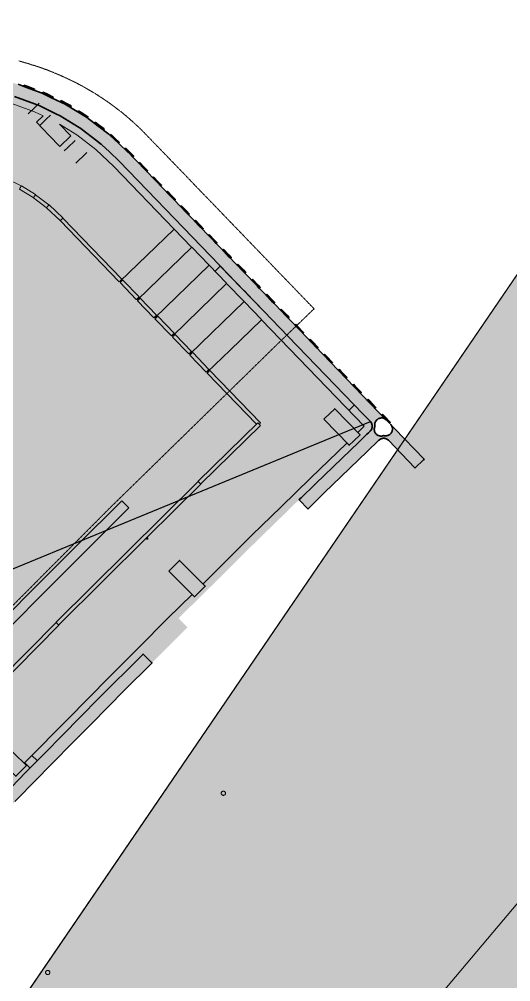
# Model space of a CAD drawing. Header units: millimetres. Extents: x -100577 to 287200, y -212120 to 238461.
# Drawn here: x 34337 to 40187, y 46189 to 57659 of the extents above; entities that cross this region are included whole.
import ezdxf

# ---------------------------------------------------------------- set-up
doc = ezdxf.new("R2010")
doc.units = ezdxf.units.MM
doc.linetypes.add('PHANTOM', pattern=[6.35, 3.175, -0.635, 0.635, -0.635, 0.635, -0.635])
for name, color, linetype, lineweight in [('01_切断（構造・壁）', 7, 'Continuous', 35), ('02_切断（家具）', 8, 'Continuous', 18), ('06_部屋の色', 8, 'Continuous', 0), ('10_見えがかり', 7, 'Continuous', 13), ('11_見えがかり（家具）', 8, 'Continuous', 9), ('20_上部（屋根の外形・梁）', 8, 'PHANTOM', 9), ('30_敷地・外構', 8, 'Continuous', 9), ('50_寸法', 3, 'Continuous', 9)]:
    doc.layers.add(name, color=color, linetype=linetype, lineweight=lineweight)

msp = doc.modelspace()

# ---------------------------------------------------------------- hatches: boundary and pattern name
at = {"layer": '01_切断（構造・壁）'}
for points in [[(23033, 56799), (23037, 56800), (23285, 56887), (23314, 56897), (23318, 56898), (23347, 56906), (23603, 56968), (23607, 56969), (23867, 57007), (23867, 57007), (23867, 57007), (23898, 57011), (23902, 57012), (23926, 57013), (24197, 57026), (24199, 57026), (24773, 57026), (24773, 57026), (30223, 57025), (31007, 57025), (31007, 57025), (31024, 57025), (31024, 57025), (31024, 57025), (31056, 57025), (31056, 57025), (31056, 57025), (31056, 57025), (31085, 57025), (31085, 57025), (31085, 57025), (31112, 57025), (31112, 57025), (31137, 57025), (31137, 57025), (31137, 57025), (31160, 57025), (31182, 57025), (31182, 57025), (31182, 57025), (31220, 57025), (31220, 57025), (31220, 57025), (31465, 57025), (31657, 57025), (31660, 57025), (31662, 57025), (31662, 57024), (31668, 57018), (31674, 57013), (31680, 57009), (31687, 57005), (31695, 57002), (31702, 57000), (31710, 56998), (31718, 56998), (31726, 56998), (31733, 56998), (31741, 57000), (31749, 57002), (31756, 57005), (31763, 57009), (31769, 57013), (31775, 57018), (31781, 57024), (31782, 57025), (31784, 57025), (31931, 57025), (31931, 57025), (31931, 57025), (32590, 57025), (32590, 57025), (32590, 57025), (33001, 57025), (33332, 57025), (33332, 57025), (33332, 57025), (33398, 57025), (33400, 57024), (33502, 57019), (33502, 57019), (33504, 57019), (33504, 57019), (33505, 57019), (33505, 57019), (33506, 57019), (33506, 57019), (33506, 57019), (33508, 57019), (33508, 57019), (33517, 57019), (33517, 57019), (33519, 57019), (33519, 57019), (33521, 57018), (33521, 57018), (33521, 57018), (33523, 57018), (33524, 57017), (33529, 57011), (33535, 57006), (33541, 57002), (33548, 56997), (33555, 56994), (33563, 56991), (33570, 56990), (33578, 56988), (33586, 56988), (33594, 56988), (33601, 56989), (33609, 56991), (33616, 56994), (33623, 56997), (33630, 57001), (33637, 57006), (33642, 57011), (33643, 57012), (33645, 57012), (33650, 57012), (33708, 57009), (33712, 57009), (33918, 56977), (34016, 56962), (34020, 56962), (34116, 56937), (34318, 56885), (34322, 56884), (34423, 56847), (34610, 56778), (34614, 56776), (34721, 56724), (34891, 56642), (34894, 56640), (35006, 56571), (35156, 56478), (35159, 56476), (35274, 56389), (35403, 56289), (35406, 56287), (35521, 56179), (35631, 56076), (35632, 56074), (36267, 55416), (36267, 55416), (37580, 54052), (38138, 53473), (38138, 53473), (38706, 52883), (38700, 52888), (38694, 52893), (38688, 52897), (38681, 52900), (38674, 52903), (38666, 52905), (38659, 52907), (38651, 52907), (38643, 52907), (38636, 52906), (38628, 52905), (38621, 52902), (38614, 52899), (38607, 52896), (38600, 52891), (38594, 52887), (38589, 52881), (38584, 52875), (38580, 52869), (38576, 52862), (38573, 52855), (38571, 52847), (38569, 52840), (38568, 52832), (38568, 52825), (38569, 52817), (38570, 52809), (38571, 52807), (38571, 52806), (38568, 52800), (38566, 52792), (38564, 52785), (38563, 52777), (38563, 52769), (38564, 52761), (38565, 52754), (38567, 52746), (38570, 52739), (38574, 52732), (38578, 52725), (38583, 52719), (38588, 52713), (38594, 52708), (38601, 52704), (38608, 52700), (38615, 52697), (38622, 52694), (38630, 52693), (38638, 52692), (38646, 52692), (38653, 52692), (38661, 52694), (38669, 52696), (38674, 52698), (38675, 52699), (38678, 52698), (38686, 52696), (38694, 52695), (38702, 52695), (38710, 52696), (38717, 52697), (38725, 52700), (38733, 52703), (38740, 52706), (38746, 52711), (38752, 52716), (38758, 52721), (38763, 52728), (38768, 52734), (38771, 52741), (38774, 52749), (38777, 52756), (38778, 52764), (38779, 52772), (38779, 52780), (38778, 52788), (38776, 52796), (38773, 52804), (38770, 52811), (38766, 52818), (38762, 52824), (38756, 52831), (38768, 52819), (38768, 52819), (38768, 52819), (38789, 52797), (38789, 52797), (38803, 52782), (39155, 52417), (39156, 52415), (39155, 52414), (39150, 52410), (39049, 52313), (39048, 52312), (39047, 52313), (38731, 52641), (38725, 52646), (38719, 52651), (38712, 52655), (38705, 52659), (38698, 52661), (38690, 52663), (38682, 52665), (38675, 52665), (38667, 52665), (38659, 52664), (38651, 52662), (38644, 52660), (38637, 52656), (38630, 52652), (38623, 52648), (38617, 52643), (38596, 52622), (38596, 52622), (38596, 52622), (38495, 52524), (38495, 52524), (38495, 52524), (38479, 52508), (38066, 52111), (38066, 52111), (37970, 52018), (37970, 52018), (37902, 51951), (37774, 51826), (37773, 51824), (37772, 51826), (37674, 51926), (37670, 51930), (37668, 51932), (37670, 51933), (37670, 51933), (37670, 51933), (37678, 51942), (37678, 51942), (37691, 51954), (37691, 51954), (37691, 51954), (37855, 52116), (37855, 52116), (37865, 52125), (37865, 52126), (38279, 52523), (38374, 52616), (38475, 52713), (38475, 52713), (38492, 52729), (38492, 52729), (38492, 52729), (38503, 52740), (38506, 52743), (38506, 52743), (38514, 52751), (38519, 52757), (38524, 52763), (38528, 52770), (38532, 52777), (38534, 52784), (38536, 52792), (38538, 52799), (38538, 52807), (38538, 52815), (38537, 52823), (38535, 52830), (38533, 52838), (38529, 52845), (38525, 52852), (38521, 52858), (38516, 52864), (38434, 52949), (38434, 52949), (38430, 52953), (38430, 52953), (38430, 52953), (37537, 53880), (37537, 53880), (37537, 53880), (37148, 54285), (37114, 54319), (37114, 54319), (37016, 54422), (37015, 54423), (37015, 54423), (36726, 54723), (36722, 54726), (36722, 54726), (36719, 54730), (36719, 54730), (36719, 54730), (35859, 55623), (35528, 55967), (35525, 55969), (35411, 56077), (35411, 56077), (35411, 56077), (35320, 56162), (35320, 56162), (35320, 56162), (35316, 56165), (35311, 56171), (35304, 56176), (35262, 56209), (35075, 56351), (35069, 56356), (35030, 56380), (34824, 56507), (34816, 56511), (34781, 56528), (34557, 56637), (34550, 56640), (34518, 56652), (34279, 56740), (34271, 56742), (34243, 56749), (33992, 56814), (33984, 56815), (33959, 56819), (33699, 56859), (33691, 56860), (33668, 56861), (33668, 56861), (33668, 56861), (33640, 56862), (33640, 56862), (33640, 56862), (33638, 56862), (33636, 56863), (33635, 56863), (33630, 56869), (33624, 56875), (33618, 56879), (33611, 56883), (33604, 56887), (33596, 56889), (33589, 56891), (33581, 56892), (33573, 56893), (33565, 56892), (33558, 56891), (33550, 56889), (33542, 56887), (33535, 56883), (33529, 56879), (33522, 56875), (33517, 56869), (33516, 56869), (33514, 56869), (33506, 56869), (33398, 56874), (33394, 56875), (33329, 56875), (33329, 56875), (33329, 56875), (33196, 56875), (32998, 56875), (32998, 56875), (32587, 56875), (31967, 56875), (31967, 56875), (31967, 56875), (31784, 56875), (31782, 56875), (31781, 56876), (31775, 56881), (31769, 56886), (31763, 56891), (31756, 56894), (31749, 56897), (31741, 56900), (31733, 56901), (31726, 56902), (31718, 56902), (31710, 56901), (31702, 56900), (31695, 56897), (31687, 56894), (31680, 56891), (31674, 56886), (31668, 56881), (31662, 56876), (31662, 56875), (31660, 56875), (31621, 56875), (31579, 56875), (31567, 56875), (31545, 56875), (31514, 56875), (31509, 56875), (31507, 56875), (31504, 56875), (31500, 56875), (31497, 56875), (31493, 56875), (31489, 56875), (31485, 56875), (31483, 56875), (31479, 56875), (31472, 56875), (25642, 56876), (25642, 56876), (24776, 56876), (24203, 56876), (24199, 56876), (24177, 56875), (23918, 56862), (23911, 56862), (23665, 56826), (23665, 56826), (23665, 56826), (23638, 56822), (23630, 56821), (23388, 56761), (23362, 56755), (23355, 56753), (23119, 56670), (23095, 56662), (23088, 56659), (22861, 56554), (22837, 56543), (22830, 56540), (22615, 56414), (22592, 56401), (22586, 56396), (22570, 56385), (22362, 56235), (22356, 56230), (22341, 56217), (22149, 56048), (22143, 56043), (22129, 56028), (21955, 55842), (21950, 55836), (21937, 55820), (21781, 55618), (21777, 55612), (21766, 55594), (21627, 55373), (21625, 55370), (21581, 55292), (21581, 55292), (21563, 55261), (21562, 55259), (21561, 55258), (21513, 55202), (21492, 55179), (21491, 55178), (21407, 55077), (21374, 55037), (21371, 55033), (21294, 54929), (21263, 54885), (21261, 54883), (21127, 54686), (21127, 54686), (20791, 54194), (20791, 54194), (20736, 54112), (20736, 54112), (20736, 54112), (20517, 53791), (20517, 53791), (20511, 53781), (18164, 50339), (17056, 48714), (17056, 48714), (17056, 48714), (16960, 48573), (16960, 48573), (16960, 48573), (15856, 46953), (15856, 46953), (15760, 46812), (15760, 46812), (15760, 46812), (12337, 41789), (11223, 40155), (11223, 40155), (11126, 40013), (11126, 40013), (11126, 40013), (11036, 39882), (11035, 39879), (11002, 39828), (10936, 39723), (10933, 39718), (10905, 39667), (10846, 39558), (10843, 39554), (10819, 39502), (10767, 39389), (10765, 39384), (10745, 39332), (10699, 39214), (10697, 39209), (10681, 39157), (10643, 39035), (10642, 39030), (10638, 39015), (10638, 39015), (10638, 39015), (10634, 38996), (10634, 38996), (10634, 38996), (10633, 38994), (10633, 38992), (10631, 38993), (10559, 39006), (10489, 39027), (10487, 39027), (10487, 39029), (10497, 39068), (10498, 39072), (10498, 39074), (10516, 39132), (10556, 39260), (10557, 39262), (10579, 39320), (10627, 39444), (10628, 39446), (10654, 39503), (10710, 39622), (10711, 39625), (10741, 39680), (10804, 39795), (10806, 39798), (10840, 39851), (10910, 39962), (10911, 39964), (11001, 40097), (11001, 40097), (11001, 40097), (11098, 40239), (11098, 40239), (12212, 41873), (15637, 46897), (15637, 46897), (15637, 46897), (15732, 47037), (15733, 47038), (15733, 47038), (16837, 48658), (16837, 48658), (16837, 48658), (16929, 48794), (16933, 48799), (16933, 48799), (18040, 50424), (20264, 53686), (20264, 53686), (20384, 53862), (20388, 53868), (20388, 53868), (20603, 54184), (20613, 54198), (20613, 54198), (20613, 54198), (20664, 54273), (20669, 54280), (20669, 54280), (21004, 54772), (21004, 54772), (21139, 54970), (21140, 54971), (21220, 55081), (21253, 55126), (21255, 55128), (21341, 55232), (21377, 55275), (21378, 55276), (21421, 55325), (21434, 55340), (21439, 55346), (21443, 55353), (21480, 55418), (21480, 55418), (21480, 55418), (21496, 55447), (21496, 55448), (21497, 55449), (21511, 55470), (21655, 55699), (21657, 55702), (21671, 55721), (21837, 55935), (21839, 55938), (21855, 55955), (22040, 56152), (22043, 56155), (22061, 56171), (22264, 56349), (22267, 56352), (22286, 56365), (22505, 56523), (22509, 56526), (22739, 56660), (22739, 56660), (22739, 56660), (22763, 56674), (22766, 56676), (23006, 56786)], [(34393, 56874), (34438, 56857), (34519, 56827), (34516, 56819), (34514, 56813), (34433, 56843), (34387, 56860), (34391, 56869)], [(34618, 56791), (34665, 56768), (34739, 56732), (34736, 56724), (34733, 56719), (34658, 56755), (34611, 56778), (34615, 56786)], [(34835, 56689), (34884, 56662), (34953, 56625), (34949, 56618), (34946, 56612), (34877, 56649), (34828, 56676), (34832, 56684)], [(35041, 56567), (35092, 56535), (35155, 56496), (35151, 56490), (35148, 56484), (35084, 56523), (35033, 56554), (35037, 56561)], [(35240, 56433), (35291, 56394), (35347, 56351), (35342, 56345), (35338, 56339), (35282, 56382), (35231, 56422), (35235, 56428)], [(35429, 56286), (35480, 56238), (35527, 56193), (35523, 56188), (35517, 56183), (35469, 56227), (35419, 56275), (35424, 56280)], [(35604, 56123), (35656, 56071), (35700, 56028), (35695, 56023), (35689, 56017), (35646, 56061), (35594, 56113), (35599, 56118)], [(35771, 55952), (35824, 55896), (35865, 55855), (35860, 55851), (35854, 55844), (35814, 55886), (35760, 55942), (35765, 55946)], [(35936, 55780), (35992, 55722), (36030, 55683), (36026, 55679), (36019, 55673), (35982, 55712), (35926, 55770), (35930, 55774)], [(36102, 55608), (36160, 55548), (36196, 55511), (36192, 55507), (36185, 55501), (36149, 55538), (36091, 55598), (36095, 55602)], [(36268, 55437), (36327, 55374), (36361, 55339), (36357, 55336), (36350, 55329), (36317, 55364), (36257, 55426), (36261, 55430)], [(36433, 55265), (36495, 55201), (36527, 55167), (36523, 55164), (36516, 55157), (36484, 55190), (36422, 55254), (36426, 55258)], [(36599, 55093), (36662, 55027), (36692, 54996), (36689, 54992), (36681, 54985), (36651, 55017), (36588, 55082), (36591, 55086)], [(36767, 54917), (36832, 54851), (36861, 54820), (36858, 54817), (36850, 54810), (36821, 54840), (36757, 54907), (36760, 54910)], [(36939, 54739), (37005, 54671), (37033, 54642), (37030, 54638), (37022, 54631), (36994, 54660), (36929, 54728), (36932, 54731)], [(37112, 54560), (37179, 54491), (37205, 54463), (37202, 54460), (37194, 54452), (37168, 54480), (37101, 54550), (37104, 54553)], [(37284, 54381), (37352, 54311), (37377, 54284), (37374, 54281), (37367, 54274), (37341, 54300), (37273, 54371), (37276, 54374)], [(37456, 54203), (37525, 54131), (37549, 54105), (37547, 54103), (37539, 54095), (37514, 54121), (37445, 54192), (37448, 54195)], [(37628, 54024), (37698, 53951), (37722, 53927), (37719, 53924), (37711, 53916), (37687, 53941), (37617, 54013), (37620, 54016)], [(37800, 53845), (37822, 53822), (37894, 53748), (37891, 53745), (37883, 53737), (37812, 53811), (37789, 53835), (37792, 53837)], [(37972, 53666), (37994, 53644), (38066, 53569), (38063, 53567), (38055, 53559), (37983, 53634), (37961, 53656), (37964, 53658)], [(38144, 53488), (38165, 53466), (38238, 53390), (38235, 53388), (38227, 53380), (38154, 53456), (38133, 53477), (38136, 53480)], [(38316, 53309), (38337, 53288), (38410, 53212), (38408, 53209), (38399, 53201), (38326, 53278), (38306, 53299), (38308, 53301)], [(38488, 53130), (38508, 53110), (38582, 53033), (38580, 53031), (38571, 53023), (38497, 53099), (38478, 53120), (38480, 53122)], [(37962, 52893), (37971, 52902), (38092, 53018), (38393, 52707), (38314, 52631), (38263, 52582)], [(38661, 52952), (38680, 52932), (38754, 52854), (38752, 52852), (38743, 52844), (38669, 52921), (38650, 52941), (38652, 52943)], [(36118, 51083), (36136, 51101), (36246, 51210), (36551, 50903), (36473, 50826), (36423, 50776)], [(32312, 46506), (32312, 46506), (32478, 46678), (32478, 46678), (32494, 46696), (32765, 46982), (32828, 47048), (33218, 47451), (33309, 47544), (33705, 47957), (33797, 48053), (34085, 48345), (34152, 48414), (34416, 48686), (34416, 48686), (34440, 48711), (34442, 48713), (34442, 48713), (34477, 48749), (34513, 48786), (34550, 48823), (34550, 48823), (34550, 48823), (34943, 49219), (34943, 49219), (34976, 49253), (35375, 49658), (35483, 49768), (35596, 49880), (35810, 50094), (35911, 49993), (35917, 49988), (35908, 49979), (35589, 49662), (35191, 49257), (35083, 49147), (35050, 49114), (35050, 49114), (34657, 48718), (34657, 48718), (34584, 48644), (34549, 48608), (34549, 48608), (34549, 48608), (34285, 48336), (34285, 48336), (34259, 48309), (33972, 48016), (33905, 47948), (33509, 47536), (33417, 47440), (33027, 47038), (32936, 46944), (32654, 46647), (32589, 46577), (32575, 46563), (32575, 46563), (32575, 46563), (32559, 46546), (32559, 46546), (32559, 46546), (32536, 46522), (32536, 46522), (32480, 46464), (32479, 46464), (32479, 46464), (32272, 46247), (32169, 46345), (32163, 46350), (32246, 46437), (32246, 46437), (32294, 46487), (32302, 46495), (32302, 46495), (32302, 46495), (32312, 46506)], [(33987, 48940), (34046, 49000), (34113, 49069), (34423, 48765), (34368, 48709), (34297, 48637)]]:
    msp.add_hatch(color=7, dxfattribs=at).paths.add_polyline_path(points)
at = {"layer": '02_切断（家具）'}
msp.add_hatch(color=8, dxfattribs=at).paths.add_polyline_path([(35867, 51467), (35867, 51466), (35867, 51466), (35866, 51466), (35866, 51465), (35865, 51465), (35865, 51464), (35864, 51464), (35864, 51464), (35863, 51463), (35863, 51463), (35862, 51463), (35861, 51463), (35860, 51463), (35860, 51463), (35859, 51462), (35859, 51462), (35858, 51463), (35857, 51463), (35856, 51463), (35856, 51463), (35855, 51463), (35855, 51463), (35854, 51464), (35854, 51464), (35853, 51464), (35853, 51465), (35852, 51465), (35852, 51465), (35851, 51466), (35851, 51466), (35850, 51467), (35850, 51467), (35850, 51468), (35850, 51469), (35849, 51470), (35849, 51470), (35849, 51471), (35849, 51471), (35849, 51472), (35849, 51473), (35849, 51474), (35849, 51474), (35849, 51475), (35849, 51475), (35850, 51476), (35850, 51477), (35850, 51477), (35850, 51478), (35851, 51478), (35851, 51479), (35852, 51479), (35852, 51480), (35853, 51480), (35853, 51480), (35854, 51481), (35854, 51481), (35855, 51482), (35855, 51482), (35856, 51482), (35856, 51482), (35857, 51482), (35858, 51482), (35859, 51482), (35859, 51482), (35860, 51482), (35860, 51482), (35861, 51482), (35862, 51482), (35863, 51482), (35863, 51482), (35864, 51481), (35864, 51481), (35865, 51480), (35865, 51480), (35866, 51480), (35866, 51479), (35867, 51479), (35867, 51479), (35867, 51478), (35867, 51477), (35868, 51477), (35868, 51476), (35868, 51475), (35869, 51475), (35869, 51474), (35869, 51474), (35869, 51473), (35869, 51472), (35869, 51471), (35869, 51471), (35868, 51470), (35868, 51470), (35868, 51469), (35868, 51468), (35867, 51467)])
at = {"layer": '06_部屋の色', "true_color": 0xf6e3a4}
h = msp.add_hatch(color=8, dxfattribs=at)
h.paths.add_polyline_path([(15896, 43200), (16235, 43604), (16574, 44007), (14846, 45468), (18009, 50107), (18205, 50396), (18097, 50493), (18091, 50498), (18271, 50762), (18385, 50660), (18570, 50930), (18461, 51027), (18455, 51033), (18636, 51297), (18750, 51194), (18784, 51244), (18815, 51290), (20030, 53073), (19923, 53171), (19917, 53177), (20097, 53442), (20203, 53344), (20210, 53338), (20396, 53609), (20289, 53708), (20283, 53714), (20464, 53979), (20576, 53875), (20596, 53903), (21235, 54841), (21264, 54883), (21360, 55015), (21374, 55034), (21378, 55039), (21483, 55165), (21493, 55177), (21562, 55255), (21564, 55258), (21626, 55368), (21628, 55371), (21628, 55371), (21630, 55374), (21780, 55614), (21783, 55617), (21954, 55838), (21956, 55841), (22147, 56044), (22151, 56047), (22360, 56231), (22364, 56234), (22590, 56397), (22592, 56398), (22798, 56519), (22835, 56540), (23052, 56640), (23092, 56659), (23318, 56738), (23359, 56752), (23592, 56809), (23634, 56819), (23871, 56854), (23914, 56860), (23915, 56860), (23919, 56860), (24201, 56874), (24257, 56874), (26592, 56874), (26592, 57022), (26592, 57026), (30188, 57025), (30188, 56879), (30188, 56873), (30228, 56873), (30240, 56873), (33348, 56873), (33387, 56873), (33389, 56873), (33395, 56873), (33397, 56872), (33399, 56872), (33400, 56872), (33695, 56857), (33699, 56857), (33988, 56813), (33992, 56812), (34275, 56739), (34279, 56738), (34553, 56637), (34556, 56635), (34819, 56508), (34822, 56506), (35071, 56352), (35074, 56350), (35306, 56172), (35307, 56171), (35519, 55973), (35525, 55967), (35546, 55945), (35551, 55940), (35595, 55894), (35766, 55717), (38202, 53187), (38521, 52856), (38555, 52820), (38568, 52807), (38566, 52805), (38459, 52701), (38562, 52595), (38565, 52592), (38479, 52508), (37970, 52018), (37918, 51967), (37818, 52069), (37812, 52076), (37808, 52072), (37808, 52072), (37807, 52071), (37804, 52068), (37517, 51786), (37176, 51454), (37174, 51452), (37168, 51446), (36677, 50959), (36667, 50948), (36233, 50521), (36337, 50416), (36341, 50413), (36277, 50350), (35928, 49999), (35577, 49650), (35093, 49157), (34928, 48991), (34820, 49097), (34476, 48751), (34470, 48744), (34288, 48557), (34393, 48454), (34397, 48451), (34245, 48294), (33905, 47948), (33417, 47440), (32936, 46944), (32589, 46577), (32517, 46502), (32412, 46602), (32407, 46607), (32195, 46387), (32302, 46285), (32305, 46282), (32253, 46228), (31771, 45714), (31296, 45212), (31070, 44968), (30964, 45067), (30958, 45071), (30845, 44949), (30842, 44945), (30517, 44599), (30512, 44594), (30510, 44591), (30505, 44586), (30504, 44585), (30047, 44086), (30043, 44082), (29562, 43562), (29552, 43551), (29245, 43211), (29238, 43204), (28897, 42831), (28436, 42317), (28427, 42307), (28427, 42307), (28426, 42306), (27968, 41800), (27963, 41793), (27646, 41435), (27641, 41430), (27309, 41058), (27304, 41052), (26847, 40530), (26840, 40522), (26383, 40004), (26211, 39806), (26324, 39708), (26326, 39706), (26180, 39537), (25848, 39157), (25390, 38621), (24939, 38098), (24626, 37728), (24364, 37421), (23375, 38258), (23066, 38519), (23564, 39106), (24077, 39706), (24579, 40289), (25084, 40871), (22219, 43367), (21705, 42775), (21193, 42181), (20684, 41586), (20164, 40973), (20124, 40925), (22415, 38989), (21963, 38453), (21474, 37868), (21150, 37477), (20667, 36893), (20665, 36891), (20662, 36891), (14722, 41777), (14720, 41781), (14721, 41784), (15389, 42593)])
h.paths.add_polyline_path([(31136, 49519), (31065, 49596), (30990, 49669), (30910, 49737), (30826, 49800), (30738, 49856), (30647, 49907), (30552, 49952), (30455, 49991), (30355, 50023), (30254, 50049), (30151, 50067), (30047, 50080), (29942, 50085), (29838, 50083), (29733, 50075), (29630, 50059), (29527, 50037), (29427, 50009), (29328, 49974), (29232, 49932), (29139, 49884), (29049, 49831), (28963, 49771), (28881, 49706), (28803, 49636), (28730, 49561), (28662, 49481), (28600, 49397), (28543, 49309), (28492, 49218), (28447, 49123), (28408, 49026), (28376, 48926), (28351, 48824), (28332, 48722), (28320, 48618), (28315, 48513), (28316, 48408), (28325, 48304), (28340, 48200), (28362, 48098), (28391, 47997), (28426, 47899), (28467, 47802), (28515, 47709), (28569, 47619), (28628, 47533), (28693, 47451), (28763, 47374), (28839, 47301), (28918, 47233), (29002, 47170), (29090, 47114), (29182, 47063), (29276, 47018), (29374, 46979), (29473, 46947), (29575, 46921), (29678, 46903), (29782, 46891), (29886, 46885), (29991, 46887), (30095, 46895), (30199, 46911), (30301, 46933), (30402, 46961), (30501, 46996), (30597, 47038), (30690, 47086), (30780, 47139), (30866, 47199), (30948, 47264), (31026, 47334), (31099, 47409), (31167, 47489), (31229, 47573), (31286, 47661), (31337, 47752), (31382, 47847), (31420, 47944), (31452, 48044), (31478, 48146), (31497, 48249), (31509, 48353), (31514, 48457), (31513, 48562), (31504, 48666), (31489, 48770), (31467, 48872), (31438, 48973), (31403, 49071), (31361, 49168), (31314, 49261), (31260, 49351), (31201, 49437)], flags=0)
at = {"layer": '30_敷地・外構'}
msp.add_hatch(color=8, dxfattribs=at).paths.add_polyline_path([(203769, 214442), (243430, 177722), (287200, 133010), (281793, -51921), (240886, -149401), (236610, -153248), (133668, -201677), (129226, -203200), (92493, -208829), (80789, -210335), (60528, -212120), (29240, -207579), (4134, -203331), (-18461, -198214), (-25999, -196278), (-94564, -156949), (-100577, -152009), (-15558, -27277), (128293, -27286), (128295, 900), (83295, 903), (83298, 56906), (50292, 56910), (20297, 12904), (20298, 907), (3653, 908), (165571, 238461)])
h = msp.add_hatch(color=8, dxfattribs=at)
h.paths.add_polyline_path([(70282, 69208), (73678, 71132), (76317, 70450), (93200, 82502), (103771, 90731), (105768, 92615), (106777, 92004), (118470, 107202), (129044, 119708), (151079, 145305), (166377, 164634), (171339, 170679), (187222, 191434), (198287, 205506), (198078, 207155), (198177, 210842), (200714, 210457), (204131, 206947), (209556, 200562), (211126, 198649), (212482, 197237), (214840, 195221), (221884, 189362), (224838, 186553), (231279, 180241), (233222, 178925), (234263, 178290), (238253, 175499), (239941, 174138), (238464, 171834), (214170, 143332), (209158, 139971), (184288, 106392), (183979, 101792), (187006, 98886), (183026, 93882), (165710, 106978), (169774, 111252), (174631, 107899), (178917, 108658), (203772, 141801), (210006, 145863), (226839, 165530), (229045, 168160), (228927, 173575), (225566, 172052), (219062, 168983), (203918, 160611), (202180, 160000), (200039, 159685), (197647, 159569), (191232, 159714), (183101, 159307), (180096, 159014), (168070, 160235), (162297, 151659), (173068, 147577), (172196, 145262), (160706, 149611), (132461, 116785), (121949, 104357), (112883, 92798), (110862, 90177), (104210, 83405), (97491, 77480), (91406, 72674), (81313, 65672), (81914, 64349), (188765, 67869), (246789, 67840), (246782, 63340), (205026, 63372), (201918, 60300), (196541, 60911), (193812, 63375), (188843, 63379), (126860, 61341), (83293, 59800), (83292, 56906), (50292, 56910), (20297, 12904), (20297, 12689), (15591, 3143), (14532, 522), (14418, -2475), (17720, -43184), (25175, -42918), (79835, -42007), (146151, -40579), (241235, -38179), (246311, -38103), (247627, -49077), (261713, -83458), (157802, -94080), (165059, -133727), (125695, -141051), (124858, -140143), (118888, -141941), (123034, -155933), (127771, -172228), (146551, -170017), (170292, -167511), (174822, -166336), (176248, -172157), (171365, -173432), (147215, -175970), (104093, -181702), (47871, -189958), (8835, -196640), (5104, -198424), (4305, -197393), (3768, -190338), (6823, -189844), (32763, -185394), (35343, -181411), (31434, -162226), (28769, -160898), (-9298, -166488), (-10933, -168206), (-6545, -190414), (-10493, -191063), (-16166, -162327), (-26790, -120042), (-7087, -114418), (18234, -108159), (19924, -105794), (14653, -79967), (13291, -79523), (-25792, -92481), (-55265, -101098), (-56831, -103919), (-41582, -164299), (-39302, -166240), (-28153, -163917), (-27141, -168806), (-41869, -171872), (-45676, -172876), (-47156, -168101), (-45927, -165399), (-61931, -102078), (-67560, -103570), (-63454, -97546), (-48680, -93970), (-27191, -87693), (-10340, -82620), (13576, -74692), (11129, -62713), (4852, -55163), (-7350, -55899), (-35297, -58585), (-37038, -58790), (-28960, -46939), (-8208, -44936), (7056, -44015), (3105, -3032), (841, -3218), (7523, 6586), (10188, 6878), (11706, 9733), (14902, 15113), (16647, 17889), (22188, 25269), (30756, 36199), (31078, 37246), (31976, 38564), (31568, 38842), (31589, 38911), (30327, 40042), (49726, 68503)])
h.paths.add_polyline_path([(249687, -79170), (252259, -74874), (242638, -51401), (239776, -49214), (181561, -50672), (180362, -51600), (186760, -82836), (189880, -85279)], flags=0)
h.paths.add_polyline_path([(122432, -172857), (117492, -157794), (113402, -143592), (102609, -146842), (107949, -173033), (109906, -174334)], flags=0)
h.paths.add_polyline_path([(102997, -140548), (124602, -135154), (156696, -129184), (157833, -127530), (155666, -115697), (153986, -115090), (100254, -125532), (98538, -126917), (100982, -138868)], flags=0)
h.paths.add_polyline_path([(181054, -86178), (182290, -83402), (175966, -52507), (173537, -50882), (151096, -51446), (149632, -53415), (155735, -84812), (159728, -88359)], flags=0)
h.paths.add_polyline_path([(99494, -121611), (153219, -111162), (154579, -109775), (152277, -97195), (149896, -96120), (96587, -107524), (94891, -109028), (97242, -120535)], flags=0)
h.paths.add_polyline_path([(75897, -176990), (78242, -179444), (101889, -175966), (103551, -173925), (87364, -94627), (84320, -93101), (61965, -97605), (60073, -99694), (67162, -133433)], flags=0)
h.paths.add_polyline_path([(95750, -103619), (148859, -92259), (150734, -89645), (148254, -79377), (145045, -77400), (93522, -88309), (91196, -90896), (93506, -102243)], flags=0)
h.paths.add_polyline_path([(43383, -180823), (48032, -183882), (70055, -180647), (71982, -177742), (63246, -134235), (56562, -102429), (52408, -99534), (29809, -104087), (28183, -106324)], flags=0)
h.paths.add_polyline_path([(89322, -81754), (91291, -82656), (145232, -71229), (146664, -69541), (143755, -54562), (140928, -51687), (84918, -52894), (83660, -53993)], flags=0)
h.paths.add_polyline_path([(26105, -96137), (28627, -98207), (83132, -87229), (85409, -85025), (82983, -73164), (80492, -71618), (25091, -79979), (23284, -82315)], flags=0)
h.paths.add_polyline_path([(8662, -116697), (16956, -155944), (19718, -157182), (28042, -155956), (29652, -153514), (21590, -113993), (19195, -112036), (11433, -113953)], flags=0)
h.paths.add_polyline_path([(-14901, -146868), (-13247, -153270), (-11596, -160014), (-10031, -161553), (11083, -158450), (13058, -154408), (5242, -117420), (2043, -116282), (-6056, -118287), (-18134, -121727), (-20359, -125135)], flags=0)
h.paths.add_polyline_path([(21655, -74326), (23827, -76130), (79893, -67671), (81368, -65237), (79190, -54559), (77564, -53035), (26041, -53902), (19126, -61936)], flags=0)
h.paths.add_polyline_path([(189981, 189290), (174073, 168504), (169859, 162049), (180101, 161023), (182960, 161292), (191203, 161711), (197626, 161561), (199848, 161671), (201703, 161947), (203092, 162440), (218117, 170742), (225532, 174554), (228862, 176201), (228828, 177752), (222409, 184046), (219561, 186746), (212587, 192549), (210073, 194689), (208505, 196332), (206877, 198317), (203663, 202101), (200069, 202133)], flags=0)
h.paths.add_polyline_path([(11099, -3879), (11053, -3475), (10631, -2734), (9457, -2858), (9313, -4172), (12772, -42208), (13097, -42586), (13413, -42770), (14294, -42686), (14446, -42064)], flags=0)

# ---------------------------------------------------------------- linework, layer by layer
at = {"layer": '01_切断（構造・壁）'}
for points in [[(34322, 56884), (34423, 56847), (34610, 56778), (34614, 56776), (34721, 56724), (34891, 56642), (34894, 56640), (35006, 56571), (35156, 56478), (35159, 56476), (35274, 56389), (35403, 56289), (35406, 56287), (35521, 56179), (35631, 56076), (35632, 56074), (36267, 55416), (36267, 55416), (37580, 54052), (38138, 53473), (38138, 53473), (38706, 52883), (38700, 52888), (38694, 52893), (38688, 52897), (38681, 52900), (38674, 52903), (38666, 52905), (38659, 52907), (38651, 52907), (38643, 52907), (38636, 52906), (38628, 52905), (38621, 52902), (38614, 52899), (38607, 52896), (38600, 52891), (38594, 52887), (38589, 52881), (38584, 52875), (38580, 52869), (38576, 52862), (38573, 52855), (38571, 52847), (38569, 52840), (38568, 52832), (38568, 52825), (38569, 52817), (38570, 52809), (38571, 52807), (38571, 52806), (38568, 52800), (38566, 52792), (38564, 52785), (38563, 52777), (38563, 52769), (38564, 52761), (38565, 52754), (38567, 52746), (38570, 52739), (38574, 52732), (38578, 52725), (38583, 52719), (38588, 52713), (38594, 52708), (38601, 52704), (38608, 52700), (38615, 52697), (38622, 52694), (38630, 52693), (38638, 52692), (38646, 52692), (38653, 52692), (38661, 52694), (38669, 52696), (38674, 52698), (38675, 52699), (38678, 52698), (38686, 52696), (38694, 52695), (38702, 52695), (38710, 52696), (38717, 52697), (38725, 52700), (38733, 52703), (38740, 52706), (38746, 52711), (38752, 52716), (38758, 52721), (38763, 52728), (38768, 52734), (38771, 52741), (38774, 52749), (38777, 52756), (38778, 52764), (38779, 52772), (38779, 52780), (38778, 52788), (38776, 52796), (38773, 52804), (38770, 52811), (38766, 52818), (38762, 52824), (38756, 52831), (38768, 52819), (38768, 52819), (38768, 52819), (38789, 52797), (38789, 52797), (38803, 52782), (39155, 52417), (39156, 52415), (39155, 52414), (39150, 52410), (39049, 52313), (39048, 52312), (39047, 52313), (38731, 52641), (38725, 52646), (38719, 52651), (38712, 52655), (38705, 52659), (38698, 52661), (38690, 52663), (38682, 52665), (38675, 52665), (38667, 52665), (38659, 52664), (38651, 52662), (38644, 52660), (38637, 52656), (38630, 52652), (38623, 52648), (38617, 52643), (38596, 52622), (38596, 52622), (38596, 52622), (38495, 52524), (38495, 52524), (38495, 52524), (38479, 52508), (38066, 52111), (38066, 52111), (37970, 52018), (37970, 52018), (37902, 51951), (37774, 51826), (37773, 51824), (37772, 51826), (37674, 51926), (37670, 51930), (37668, 51932), (37670, 51933), (37670, 51933), (37670, 51933), (37678, 51942), (37678, 51942), (37691, 51954), (37691, 51954), (37691, 51954), (37855, 52116), (37855, 52116), (37865, 52125), (37865, 52126), (38279, 52523), (38374, 52616), (38475, 52713), (38475, 52713), (38492, 52729), (38492, 52729), (38492, 52729), (38503, 52740), (38506, 52743), (38506, 52743), (38514, 52751), (38519, 52757), (38524, 52763), (38528, 52770), (38532, 52777), (38534, 52784), (38536, 52792), (38538, 52799), (38538, 52807), (38538, 52815), (38537, 52823), (38535, 52830), (38533, 52838), (38529, 52845), (38525, 52852), (38521, 52858), (38516, 52864), (38434, 52949), (38434, 52949), (38430, 52953), (38430, 52953), (38430, 52953), (37537, 53880), (37537, 53880), (37537, 53880), (37148, 54285), (37114, 54319), (37114, 54319), (37016, 54422), (37015, 54423), (37015, 54423), (36726, 54723), (36722, 54726), (36722, 54726), (36719, 54730), (36719, 54730), (36719, 54730), (35859, 55623), (35528, 55967), (35525, 55969), (35411, 56077), (35411, 56077), (35411, 56077), (35320, 56162), (35320, 56162), (35320, 56162), (35316, 56165), (35311, 56171), (35304, 56176), (35262, 56209), (35075, 56351), (35069, 56356), (35030, 56380), (34824, 56507), (34816, 56511), (34781, 56528), (34557, 56637), (34550, 56640), (34518, 56652), (34279, 56740)], [(34393, 56874), (34438, 56857), (34519, 56827), (34516, 56819), (34514, 56813), (34433, 56843), (34387, 56860), (34391, 56869), (34393, 56874)], [(34618, 56791), (34665, 56768), (34739, 56732), (34736, 56724), (34733, 56719), (34658, 56755), (34611, 56778), (34615, 56786), (34618, 56791)], [(34835, 56689), (34884, 56662), (34953, 56625), (34949, 56618), (34946, 56612), (34877, 56649), (34828, 56676), (34832, 56684), (34835, 56689)], [(34444, 56532), (34529, 56614), (34573, 56657)], [(35041, 56567), (35092, 56535), (35155, 56496), (35151, 56490), (35148, 56484), (35084, 56523), (35033, 56554), (35037, 56561), (35041, 56567)], [(34580, 56391), (34659, 56467), (34709, 56516)], [(35240, 56433), (35291, 56394), (35347, 56351), (35342, 56345), (35338, 56339), (35282, 56382), (35231, 56422), (35235, 56428), (35240, 56433)], [(34872, 56089), (34911, 56126), (35002, 56214)], [(35429, 56286), (35480, 56238), (35527, 56193), (35523, 56188), (35517, 56183), (35469, 56227), (35419, 56275), (35424, 56280), (35429, 56286)], [(35604, 56123), (35656, 56071), (35700, 56028), (35695, 56023), (35689, 56017), (35646, 56061), (35594, 56113), (35599, 56118), (35604, 56123)], [(35012, 55944), (35131, 56058), (35142, 56069)], [(35771, 55952), (35824, 55896), (35865, 55855), (35860, 55851), (35854, 55844), (35814, 55886), (35760, 55942), (35765, 55946), (35771, 55952)], [(35936, 55780), (35992, 55722), (36030, 55683), (36026, 55679), (36019, 55673), (35982, 55712), (35926, 55770), (35930, 55774), (35936, 55780)], [(36102, 55608), (36160, 55548), (36196, 55511), (36192, 55507), (36185, 55501), (36149, 55538), (36091, 55598), (36095, 55602), (36102, 55608)], [(36268, 55437), (36327, 55374), (36361, 55339), (36357, 55336), (36350, 55329), (36317, 55364), (36257, 55426), (36261, 55430), (36268, 55437)], [(36433, 55265), (36495, 55201), (36527, 55167), (36523, 55164), (36516, 55157), (36484, 55190), (36422, 55254), (36426, 55258), (36433, 55265)], [(36599, 55093), (36662, 55027), (36692, 54996), (36689, 54992), (36681, 54985), (36651, 55017), (36588, 55082), (36591, 55086), (36599, 55093)], [(36767, 54917), (36832, 54851), (36861, 54820), (36858, 54817), (36850, 54810), (36821, 54840), (36757, 54907), (36760, 54910), (36767, 54917)], [(36939, 54739), (37005, 54671), (37033, 54642), (37030, 54638), (37022, 54631), (36994, 54660), (36929, 54728), (36932, 54731), (36939, 54739)], [(37112, 54560), (37179, 54491), (37205, 54463), (37202, 54460), (37194, 54452), (37168, 54480), (37101, 54550), (37104, 54553), (37112, 54560)], [(37284, 54381), (37352, 54311), (37377, 54284), (37374, 54281), (37367, 54274), (37341, 54300), (37273, 54371), (37276, 54374), (37284, 54381)], [(37456, 54203), (37525, 54131), (37549, 54105), (37547, 54103), (37539, 54095), (37514, 54121), (37445, 54192), (37448, 54195), (37456, 54203)], [(37628, 54024), (37698, 53951), (37722, 53927), (37719, 53924), (37711, 53916), (37687, 53941), (37617, 54013), (37620, 54016), (37628, 54024)], [(37800, 53845), (37822, 53822), (37894, 53748), (37891, 53745), (37883, 53737), (37812, 53811), (37789, 53835), (37792, 53837), (37800, 53845)], [(37972, 53666), (37994, 53644), (38066, 53569), (38063, 53567), (38055, 53559), (37983, 53634), (37961, 53656), (37964, 53658), (37972, 53666)], [(38144, 53488), (38165, 53466), (38238, 53390), (38235, 53388), (38227, 53380), (38154, 53456), (38133, 53477), (38136, 53480), (38144, 53488)], [(38316, 53309), (38337, 53288), (38410, 53212), (38408, 53209), (38399, 53201), (38326, 53278), (38306, 53299), (38308, 53301), (38316, 53309)], [(38488, 53130), (38508, 53110), (38582, 53033), (38580, 53031), (38571, 53023), (38497, 53099), (38478, 53120), (38480, 53122), (38488, 53130)], [(37962, 52893), (37971, 52902), (38092, 53018), (38393, 52707), (38314, 52631), (38263, 52582), (37962, 52893)], [(38661, 52952), (38680, 52932), (38754, 52854), (38752, 52852), (38743, 52844), (38669, 52921), (38650, 52941), (38652, 52943), (38661, 52952)], [(36118, 51083), (36136, 51101), (36246, 51210), (36551, 50903), (36473, 50826), (36423, 50776), (36118, 51083)], [(34152, 48414), (34416, 48686), (34416, 48686), (34440, 48711), (34442, 48713), (34442, 48713), (34477, 48749), (34513, 48786), (34550, 48823), (34550, 48823), (34550, 48823), (34943, 49219), (34943, 49219), (34976, 49253), (35375, 49658), (35483, 49768), (35596, 49880), (35810, 50094), (35911, 49993), (35917, 49988), (35908, 49979), (35589, 49662), (35191, 49257), (35083, 49147), (35050, 49114), (35050, 49114), (34657, 48718), (34657, 48718), (34584, 48644), (34549, 48608), (34549, 48608), (34549, 48608), (34285, 48336)], [(33987, 48940), (34046, 49000), (34113, 49069), (34423, 48765), (34368, 48709), (34297, 48637), (33987, 48940)]]:
    msp.add_lwpolyline(points, dxfattribs=at)
at = {"layer": '02_切断（家具）'}
msp.add_lwpolyline([(35867, 51467), (35867, 51466), (35867, 51466), (35866, 51466), (35866, 51465), (35865, 51465), (35865, 51464), (35864, 51464), (35864, 51464), (35863, 51463), (35863, 51463), (35862, 51463), (35861, 51463), (35860, 51463), (35860, 51463), (35859, 51462), (35859, 51462), (35858, 51463), (35857, 51463), (35856, 51463), (35856, 51463), (35855, 51463), (35855, 51463), (35854, 51464), (35854, 51464), (35853, 51464), (35853, 51465), (35852, 51465), (35852, 51465), (35851, 51466), (35851, 51466), (35850, 51467), (35850, 51467), (35850, 51468), (35850, 51469), (35849, 51470), (35849, 51470), (35849, 51471), (35849, 51471), (35849, 51472), (35849, 51473), (35849, 51474), (35849, 51474), (35849, 51475), (35849, 51475), (35850, 51476), (35850, 51477), (35850, 51477), (35850, 51478), (35851, 51478), (35851, 51479), (35852, 51479), (35852, 51480), (35853, 51480), (35853, 51480), (35854, 51481), (35854, 51481), (35855, 51482), (35855, 51482), (35856, 51482), (35856, 51482), (35857, 51482), (35858, 51482), (35859, 51482), (35859, 51482), (35860, 51482), (35860, 51482), (35861, 51482), (35862, 51482), (35863, 51482), (35863, 51482), (35864, 51481), (35864, 51481), (35865, 51480), (35865, 51480), (35866, 51480), (35866, 51479), (35867, 51479), (35867, 51479), (35867, 51478), (35867, 51477), (35868, 51477), (35868, 51476), (35868, 51475), (35869, 51475), (35869, 51474), (35869, 51474), (35869, 51473), (35869, 51472), (35869, 51471), (35869, 51471), (35868, 51470), (35868, 51470), (35868, 51469), (35868, 51468), (35867, 51467), (35867, 51467)], dxfattribs=at)
at = {"layer": '10_見えがかり'}
for points in [[(36742, 48442), (36744, 48445), (36745, 48448), (36747, 48451), (36749, 48453), (36751, 48455), (36754, 48457), (36757, 48458), (36760, 48459), (36764, 48460), (36767, 48460), (36770, 48460), (36774, 48459), (36777, 48458), (36780, 48456), (36782, 48455), (36784, 48453), (36786, 48450), (36788, 48448), (36790, 48445), (36791, 48441), (36791, 48438), (36791, 48434), (36791, 48431), (36790, 48428), (36789, 48425), (36788, 48422), (36786, 48420), (36782, 48415), (36776, 48412), (36773, 48411), (36769, 48410), (36766, 48410), (36762, 48410), (36759, 48411), (36756, 48412), (36753, 48414), (36751, 48416), (36749, 48418), (36747, 48420), (36745, 48423), (36743, 48426), (36742, 48429), (36742, 48432), (36741, 48436), (36742, 48439), (36742, 48442)], [(34651, 46307), (34653, 46310), (34654, 46313), (34656, 46316), (34658, 46318), (34660, 46320), (34663, 46322), (34666, 46323), (34669, 46324), (34673, 46325), (34676, 46325), (34679, 46325), (34683, 46324), (34686, 46323), (34689, 46321), (34691, 46320), (34693, 46318), (34695, 46315), (34697, 46313), (34699, 46309), (34700, 46306), (34700, 46303), (34700, 46299), (34700, 46296), (34699, 46293), (34698, 46290), (34697, 46287), (34695, 46284), (34691, 46280), (34685, 46277), (34682, 46276), (34678, 46275), (34675, 46275), (34671, 46275), (34668, 46276), (34665, 46277), (34662, 46279), (34660, 46280), (34658, 46282), (34656, 46285), (34654, 46288), (34652, 46291), (34651, 46294), (34651, 46297), (34650, 46301), (34651, 46304), (34651, 46307)]]:
    msp.add_lwpolyline(points, dxfattribs=at)
at = {"layer": '11_見えがかり（家具）'}
for points in [[(33393, 56785), (33501, 56779), (33499, 56737), (33639, 56730), (33641, 56772), (33686, 56770), (33970, 56727), (34249, 56655), (34518, 56556), (34620, 56506), (34542, 56431), (34693, 56274), (34820, 56143), (34949, 56268), (34815, 56407), (35021, 56280), (35249, 56105), (35463, 55904), (36181, 55159), (35535, 54532), (35533, 54535)], [(34178, 55754), (34180, 55757), (34181, 55761), (34360, 55674), (34358, 55672)], [(34503, 55533), (34338, 55635), (34342, 55641), (34344, 55644), (34346, 55648), (34350, 55654), (34352, 55657), (34356, 55664), (34360, 55670), (34362, 55673)], [(34362, 55673), (34530, 55569), (34529, 55567)], [(34659, 55414), (34505, 55532), (34507, 55535), (34509, 55538), (34512, 55541), (34514, 55544), (34516, 55547), (34518, 55550), (34521, 55553), (34523, 55556), (34525, 55559), (34528, 55562), (34530, 55565), (34532, 55568)], [(34532, 55568), (34690, 55447), (34688, 55445)], [(34823, 55260), (34660, 55413), (34663, 55416), (34664, 55417), (34666, 55418)], [(34666, 55418), (34668, 55421), (34673, 55427), (34676, 55429), (34678, 55432), (34681, 55435), (34684, 55437), (34686, 55440), (34689, 55443), (34691, 55446), (34856, 55291)], [(34833, 55266), (34836, 55269), (34838, 55272), (34841, 55274), (34844, 55277), (34849, 55282), (34855, 55287), (34857, 55290), (35558, 54562), (35550, 54554), (35547, 54552), (35545, 54549), (35539, 54544), (35534, 54539), (35528, 54533), (35526, 54531), (34825, 55259), (34828, 55261), (34830, 55264), (34833, 55266)], [(36182, 55157), (36388, 54944)], [(35743, 54316), (36389, 54943), (36596, 54728)], [(35956, 54095), (35951, 54100), (36597, 54727)], [(36597, 54727), (36804, 54512)], [(36668, 54656), (36729, 54715), (37239, 54187)], [(35544, 54528), (35547, 54530), (35550, 54533), (35552, 54536), (35555, 54538), (35560, 54543), (35563, 54546), (35566, 54549), (35569, 54551), (35763, 54350), (35760, 54347), (35757, 54344), (35755, 54342), (35752, 54339), (35749, 54337), (35744, 54331), (35741, 54329), (35739, 54326), (35736, 54324), (35733, 54321), (35730, 54318), (35536, 54520), (35539, 54523), (35542, 54525), (35544, 54528)], [(35540, 54527), (35536, 54531)], [(36165, 53878), (36159, 53884), (36805, 54511)], [(36805, 54511), (37012, 54296)], [(35741, 54318), (35737, 54322)], [(35748, 54311), (35743, 54316)], [(35752, 54312), (35755, 54314), (35758, 54317), (35763, 54322), (35766, 54325), (35769, 54327), (35771, 54330), (35774, 54333), (35777, 54335), (35971, 54134), (35966, 54128), (35963, 54126), (35960, 54123), (35957, 54121), (35955, 54118), (35952, 54115), (35949, 54113), (35947, 54110), (35944, 54107), (35939, 54102), (35744, 54304), (35747, 54307), (35752, 54312)], [(36367, 53668), (37013, 54295), (37220, 54080)], [(35949, 54102), (35945, 54106)], [(35960, 54096), (35963, 54098), (35966, 54101), (35971, 54106), (35974, 54109), (35977, 54111), (35979, 54114), (35982, 54116), (35985, 54119), (36179, 53917), (36176, 53915), (36174, 53912), (36171, 53910), (36168, 53907), (36166, 53904), (36163, 53902), (36160, 53899), (36157, 53897), (36155, 53894), (36152, 53891), (36147, 53886), (35952, 54088), (35955, 54090), (35960, 54096)], [(36577, 53450), (36575, 53452), (36847, 53716), (37221, 54078), (38444, 52809), (38368, 52735)], [(36158, 53886), (36153, 53890)], [(36169, 53880), (36174, 53885), (36177, 53887), (36179, 53890), (36182, 53893), (36187, 53898), (36193, 53903), (36387, 53701), (36384, 53699), (36382, 53696), (36379, 53694), (36376, 53691), (36374, 53688), (36368, 53683), (36366, 53681), (36363, 53678), (36360, 53675), (36357, 53673), (36355, 53670), (36160, 53872), (36163, 53874), (36166, 53877), (36169, 53880)], [(36377, 53663), (36379, 53666), (36382, 53669), (36385, 53671), (36387, 53674), (36390, 53677), (36396, 53682), (36398, 53684), (36401, 53687), (36595, 53485), (36593, 53483), (36587, 53477), (36584, 53475), (36582, 53472), (36579, 53470), (36576, 53467), (36571, 53462), (36568, 53459), (36566, 53457), (36563, 53454), (36369, 53656), (36374, 53661), (36377, 53663)], [(36366, 53670), (36362, 53674)], [(36373, 53662), (36367, 53668)], [(36574, 53453), (36570, 53458)], [(37160, 52834), (36573, 53443), (36579, 53448), (36581, 53451)], [(36581, 53451), (36584, 53454), (36589, 53459), (36592, 53461), (36595, 53464), (36600, 53469), (36603, 53472), (36606, 53474), (37209, 52848), (37207, 52845), (37201, 52840), (37196, 52835), (37194, 52833)], [(38325, 53059), (38263, 52999)], [(36467, 52153), (37177, 52848), (37180, 52845), (37183, 52843), (37188, 52837), (37190, 52835), (37193, 52832), (37196, 52829), (37198, 52827), (37201, 52824), (37204, 52821), (37206, 52819), (37206, 52819), (37209, 52816), (36499, 52121)], [(38236, 52607), (37803, 52191), (37456, 51848), (37107, 51510), (36605, 51011), (36525, 50932)], [(34777, 50473), (36465, 52152), (36468, 52149), (36473, 52144), (36476, 52141), (36479, 52138), (36481, 52136), (36487, 52130), (36489, 52128), (36492, 52125), (36495, 52122), (36497, 52120), (35857, 51484)], [(34034, 50224), (33501, 49683), (33416, 49767), (33948, 50308), (34483, 50847), (35019, 51385), (35558, 51920), (35642, 51835), (35104, 51300), (34568, 50763), (34034, 50224)], [(35847, 51474), (34809, 50441)], [(36394, 50803), (36107, 50520), (35758, 50169), (35407, 49819), (34912, 49316), (34426, 48825), (34396, 48795)], [(33766, 49449), (34775, 50471), (34778, 50469), (34781, 50466), (34783, 50463), (34789, 50458), (34791, 50455), (34794, 50453), (34797, 50450), (34799, 50447), (34802, 50445), (34805, 50442), (34807, 50440), (33799, 49418)], [(34488, 48885), (34549, 48825)], [(34464, 48739), (34403, 48799)]]:
    msp.add_lwpolyline(points, dxfattribs=at)
at = {"layer": '20_上部（屋根の外形・梁）'}
msp.add_lwpolyline([(34332, 57162), (34360, 57154), (34360, 57154), (34398, 57143), (34398, 57143), (34414, 57138), (34415, 57138), (34436, 57132), (34437, 57132), (34483, 57117), (34483, 57117), (34514, 57108), (34515, 57108), (34533, 57102), (34534, 57101), (34540, 57099), (34541, 57099), (34547, 57097), (34547, 57097), (34566, 57091), (34566, 57091), (34638, 57065), (34638, 57065), (34639, 57065), (34639, 57065), (34641, 57064), (34642, 57064), (34643, 57063), (34643, 57063), (34645, 57062), (34645, 57062), (34669, 57054), (34669, 57054), (34706, 57039), (34707, 57039), (34744, 57024), (34745, 57024), (34757, 57019), (34758, 57018), (34770, 57014), (34770, 57013), (34834, 56986), (34834, 56986), (34845, 56981), (34845, 56981), (34847, 56980), (34847, 56980), (34848, 56980), (34849, 56980), (34857, 56975), (34857, 56975), (34944, 56935), (34944, 56935), (34963, 56926), (34964, 56925), (34969, 56923), (34969, 56923), (34976, 56919), (34976, 56919), (34993, 56911), (34993, 56911), (34999, 56908), (35046, 56884), (35046, 56883), (35090, 56860), (35090, 56860), (35099, 56855), (35099, 56855), (35114, 56847), (35114, 56847), (35149, 56827), (35149, 56826), (35185, 56806), (35185, 56806), (35199, 56797), (35199, 56797), (35208, 56792), (35208, 56792), (35209, 56792), (35239, 56773), (35240, 56773), (35255, 56763), (35255, 56763), (35260, 56760), (35260, 56760), (35264, 56757), (35264, 56757), (35272, 56752), (35272, 56752), (35324, 56719), (35324, 56719), (35345, 56704), (35357, 56696), (35357, 56696), (35369, 56688), (35370, 56688), (35384, 56678), (35384, 56677), (35392, 56673), (35392, 56672), (35397, 56669), (35398, 56668), (35414, 56657), (35414, 56657), (35429, 56646), (35467, 56618), (35468, 56618), (35476, 56611), (35477, 56611), (35480, 56608), (35481, 56608), (35486, 56603), (35487, 56603), (35502, 56591), (35503, 56591), (35517, 56580), (35517, 56580), (35545, 56558), (35546, 56558), (35574, 56535), (35574, 56534), (35588, 56523), (35588, 56523), (35597, 56515), (35598, 56515), (35609, 56506), (35609, 56506), (35640, 56479), (35640, 56479), (35657, 56465), (35658, 56464), (35662, 56461), (35662, 56460), (35671, 56452), (35672, 56452), (35752, 56378), (35752, 56378), (35753, 56378), (35772, 56359), (35792, 56340), (35792, 56339), (35827, 56304), (35827, 56304), (35830, 56301), (35831, 56301), (35832, 56299), (35833, 56299), (35833, 56298), (35833, 56298), (35936, 56191), (36001, 56124), (36001, 56124), (36121, 55999), (36169, 55950), (36169, 55950), (36302, 55812), (36435, 55673), (36504, 55601), (36504, 55601), (36665, 55435), (36687, 55412), (36765, 55331), (36840, 55253), (36967, 55121), (37094, 54989), (37175, 54905), (37300, 54775), (37424, 54646), (37511, 54556), (37511, 54556), (37620, 54443), (37627, 54435), (37787, 54269), (37846, 54209), (37846, 54208), (37846, 54208), (37651, 54020), (37456, 53832), (37448, 53824), (37448, 53824), (37447, 53824), (35458, 51877), (35457, 51877), (33316, 49723)], dxfattribs=at)
at = {"layer": '30_敷地・外構'}
for points in [[(236610, -153248), (133668, -201677), (129226, -203200), (92493, -208829), (80789, -210335), (60528, -212120), (29240, -207579), (4134, -203331), (-18461, -198214), (-25999, -196278), (-94564, -156949), (-100577, -152009), (-15558, -27277), (128293, -27286), (128295, 900), (83295, 903), (83298, 56906), (50292, 56910), (20297, 12904), (20298, 907), (3653, 908), (165571, 238461)], [(-37038, -58790), (-28960, -46939), (-8208, -44936), (7056, -44015), (3105, -3032), (841, -3218), (7523, 6586), (10188, 6878), (11706, 9733), (14902, 15113), (16647, 17889), (22188, 25269), (30756, 36199), (31078, 37246), (31976, 38564), (31568, 38842), (31589, 38911), (30327, 40042), (49726, 68503)]]:
    msp.add_lwpolyline(points, dxfattribs=at)
at = {"layer": '45_吹抜'}
msp.add_lwpolyline([(38515, 52862), (30919, 49730)], dxfattribs=at)
at = {"layer": '50_寸法'}
msp.add_lwpolyline([(39145, 45790), (39591, 46322), (40038, 46853), (40486, 47382)], dxfattribs=at)

doc.saveas('drawing.dxf')
